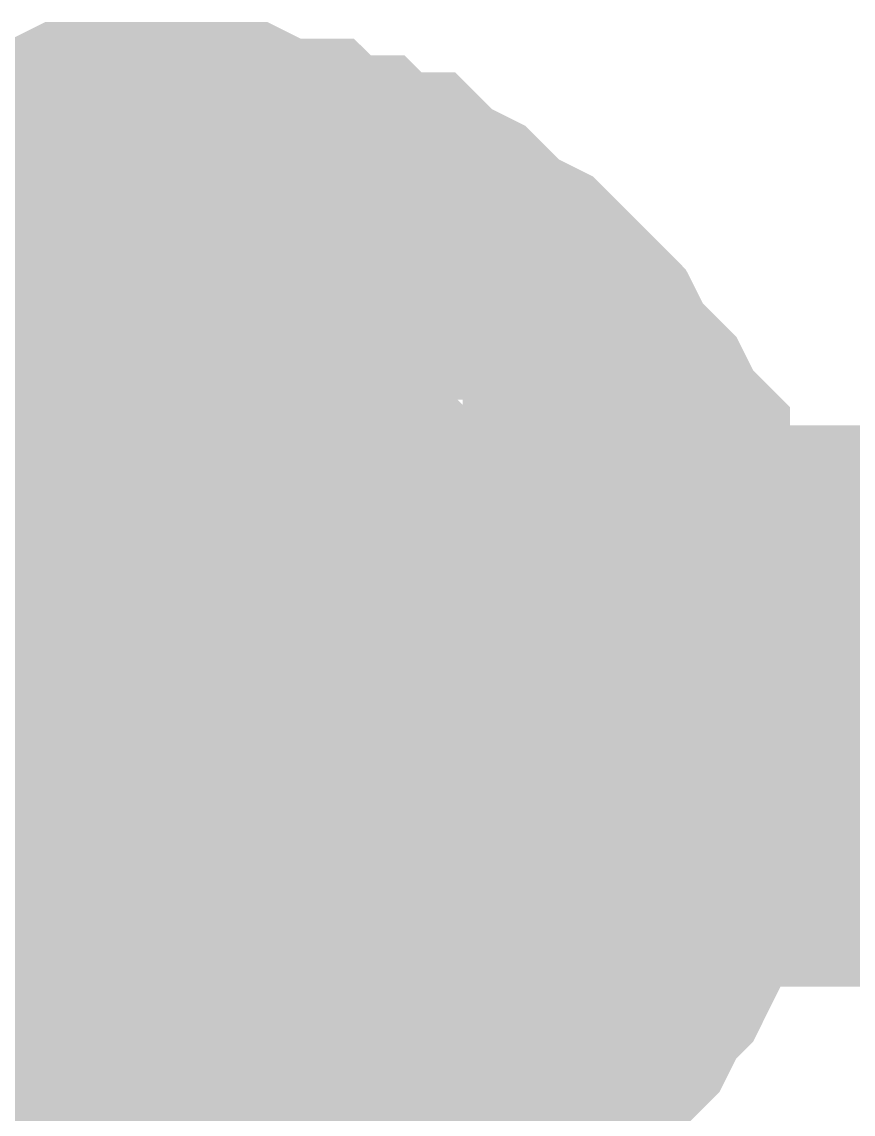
# Model space of a CAD drawing. Header units: inches. Extents: x 0 to 841, y 0 to 594.
# Drawn here: x 274.839 to 275.949, y 61.936 to 63.395 of the extents above; entities that cross this region are included whole.
import ezdxf

# ---------------------------------------------------------------- set-up
doc = ezdxf.new("R2010")
doc.units = ezdxf.units.IN
doc.layers.add('Sheet', color=255, linetype='Continuous')

msp = doc.modelspace()

# ---------------------------------------------------------------- linework, layer by layer
at = {"layer": 'Sheet'}
for points in [[(274.6815, 63.1776, 0.2997, 0.2997, 0), (274.7264, 63.1776, 0.2997, 0.2997, 0), (274.7488, 63.2001, 0.2997, 0.2997, 0), (274.7937, 63.2001, 0.2997, 0.2997, 0), (274.8162, 63.2225, 0.2997, 0.2997, 0), (274.8611, 63.2225, 0.2997, 0.2997, 0), (274.906, 63.245, 0.2997, 0.2997, 0), (274.9285, 63.245, 0.2997, 0.2997, 0), (274.9734, 63.245, 0.2997, 0.2997, 0), (275.0183, 63.245, 0.2997, 0.2997, 0)], [(274.6815, 63.1776, 0.2997, 0.2997, 0), (274.7264, 63.1776, 0.2997, 0.2997, 0), (274.7488, 63.2001, 0.2997, 0.2997, 0), (274.7937, 63.2001, 0.2997, 0.2997, 0), (274.8162, 63.2225, 0.2997, 0.2997, 0), (274.8611, 63.2225, 0.2997, 0.2997, 0), (274.906, 63.245, 0.2997, 0.2997, 0), (274.9285, 63.245, 0.2997, 0.2997, 0), (274.9734, 63.245, 0.2997, 0.2997, 0), (275.0183, 63.245, 0.2997, 0.2997, 0)], [(274.6815, 63.1776, 0.2997, 0.2997, 0), (274.7264, 63.1776, 0.2997, 0.2997, 0), (274.7488, 63.2001, 0.2997, 0.2997, 0), (274.7937, 63.2001, 0.2997, 0.2997, 0), (274.8162, 63.2225, 0.2997, 0.2997, 0), (274.8611, 63.2225, 0.2997, 0.2997, 0), (274.906, 63.245, 0.2997, 0.2997, 0), (274.9285, 63.245, 0.2997, 0.2997, 0), (274.9734, 63.245, 0.2997, 0.2997, 0), (275.0183, 63.245, 0.2997, 0.2997, 0)], [(275.0183, 63.245, 0.2997, 0.2997, 0), (275.0183, 63.245, 0.2997, 0.2997, 0)], [(275.0183, 63.245, 0.2997, 0.2997, 0), (275.0632, 63.245, 0.2997, 0.2997, 0), (275.1081, 63.245, 0.2997, 0.2997, 0), (275.1306, 63.245, 0.2997, 0.2997, 0), (275.1755, 63.2225, 0.2997, 0.2997, 0), (275.2204, 63.2225, 0.2997, 0.2997, 0), (275.2429, 63.2001, 0.2997, 0.2997, 0), (275.2878, 63.2001, 0.2997, 0.2997, 0), (275.3103, 63.1776, 0.2997, 0.2997, 0), (275.3552, 63.1776, 0.2997, 0.2997, 0), (275.3776, 63.1552, 0.2997, 0.2997, 0), (275.4226, 63.1327, 0.2997, 0.2997, 0), (275.445, 63.1103, 0.2997, 0.2997, 0), (275.4675, 63.0878, 0.2997, 0.2997, 0), (275.5124, 63.0653, 0.2997, 0.2997, 0), (275.5348, 63.0429, 0.2997, 0.2997, 0), (275.5573, 63.0204, 0.2997, 0.2997, 0), (275.5798, 62.998, 0.2997, 0.2997, 0), (275.6022, 62.9755, 0.2997, 0.2997, 0), (275.6247, 62.9306, 0.2997, 0.2997, 0), (275.6471, 62.9081, 0.2997, 0.2997, 0), (275.6696, 62.8857, 0.2997, 0.2997, 0), (275.6921, 62.8407, 0.2997, 0.2997, 0), (275.7145, 62.8183, 0.2997, 0.2997, 0), (275.7145, 62.7734, 0.2997, 0.2997, 0), (275.737, 62.7509, 0.2997, 0.2997, 0), (275.737, 62.706, 0.2997, 0.2997, 0), (275.7594, 62.6835, 0.2997, 0.2997, 0), (275.7594, 62.6386, 0.2997, 0.2997, 0), (275.7819, 62.5937, 0.2997, 0.2997, 0), (275.7819, 62.5712, 0.2997, 0.2997, 0), (275.7819, 62.5263, 0.2997, 0.2997, 0), (275.7819, 62.4814, 0.2997, 0.2997, 0)], [(275.0183, 63.245, 0.2997, 0.2997, 0), (275.0183, 63.245, 0.2997, 0.2997, 0)], [(275.0183, 63.245, 0.2997, 0.2997, 0), (275.0632, 63.245, 0.2997, 0.2997, 0), (275.1081, 63.245, 0.2997, 0.2997, 0), (275.1306, 63.245, 0.2997, 0.2997, 0), (275.1755, 63.2225, 0.2997, 0.2997, 0), (275.2204, 63.2225, 0.2997, 0.2997, 0), (275.2429, 63.2001, 0.2997, 0.2997, 0), (275.2878, 63.2001, 0.2997, 0.2997, 0), (275.3103, 63.1776, 0.2997, 0.2997, 0), (275.3552, 63.1776, 0.2997, 0.2997, 0), (275.3776, 63.1552, 0.2997, 0.2997, 0), (275.4226, 63.1327, 0.2997, 0.2997, 0), (275.445, 63.1103, 0.2997, 0.2997, 0), (275.4675, 63.0878, 0.2997, 0.2997, 0), (275.5124, 63.0653, 0.2997, 0.2997, 0), (275.5348, 63.0429, 0.2997, 0.2997, 0), (275.5573, 63.0204, 0.2997, 0.2997, 0), (275.5798, 62.998, 0.2997, 0.2997, 0), (275.6022, 62.9755, 0.2997, 0.2997, 0), (275.6247, 62.9306, 0.2997, 0.2997, 0), (275.6471, 62.9081, 0.2997, 0.2997, 0), (275.6696, 62.8857, 0.2997, 0.2997, 0), (275.6921, 62.8407, 0.2997, 0.2997, 0), (275.7145, 62.8183, 0.2997, 0.2997, 0), (275.7145, 62.7734, 0.2997, 0.2997, 0), (275.737, 62.7509, 0.2997, 0.2997, 0), (275.737, 62.706, 0.2997, 0.2997, 0), (275.7594, 62.6835, 0.2997, 0.2997, 0), (275.7594, 62.6386, 0.2997, 0.2997, 0), (275.7819, 62.5937, 0.2997, 0.2997, 0), (275.7819, 62.5712, 0.2997, 0.2997, 0), (275.7819, 62.5263, 0.2997, 0.2997, 0), (275.7819, 62.4814, 0.2997, 0.2997, 0)], [(275.0183, 63.245, 0.2997, 0.2997, 0), (275.0183, 63.245, 0.2997, 0.2997, 0)], [(275.0183, 63.245, 0.2997, 0.2997, 0), (275.0632, 63.245, 0.2997, 0.2997, 0), (275.1081, 63.245, 0.2997, 0.2997, 0), (275.1306, 63.245, 0.2997, 0.2997, 0), (275.1755, 63.2225, 0.2997, 0.2997, 0), (275.2204, 63.2225, 0.2997, 0.2997, 0), (275.2429, 63.2001, 0.2997, 0.2997, 0), (275.2878, 63.2001, 0.2997, 0.2997, 0), (275.3103, 63.1776, 0.2997, 0.2997, 0), (275.3552, 63.1776, 0.2997, 0.2997, 0), (275.3776, 63.1552, 0.2997, 0.2997, 0), (275.4226, 63.1327, 0.2997, 0.2997, 0), (275.445, 63.1103, 0.2997, 0.2997, 0), (275.4675, 63.0878, 0.2997, 0.2997, 0), (275.5124, 63.0653, 0.2997, 0.2997, 0), (275.5348, 63.0429, 0.2997, 0.2997, 0), (275.5573, 63.0204, 0.2997, 0.2997, 0), (275.5798, 62.998, 0.2997, 0.2997, 0), (275.6022, 62.9755, 0.2997, 0.2997, 0), (275.6247, 62.9306, 0.2997, 0.2997, 0), (275.6471, 62.9081, 0.2997, 0.2997, 0), (275.6696, 62.8857, 0.2997, 0.2997, 0), (275.6921, 62.8407, 0.2997, 0.2997, 0), (275.7145, 62.8183, 0.2997, 0.2997, 0), (275.7145, 62.7734, 0.2997, 0.2997, 0), (275.737, 62.7509, 0.2997, 0.2997, 0), (275.737, 62.706, 0.2997, 0.2997, 0), (275.7594, 62.6835, 0.2997, 0.2997, 0), (275.7594, 62.6386, 0.2997, 0.2997, 0), (275.7819, 62.5937, 0.2997, 0.2997, 0), (275.7819, 62.5712, 0.2997, 0.2997, 0), (275.7819, 62.5263, 0.2997, 0.2997, 0), (275.7819, 62.4814, 0.2997, 0.2997, 0)], [(274.7488, 63.2001, 0.0991, 0.0991, 0), (274.7937, 63.2001, 0.0991, 0.0991, 0), (274.8162, 63.2225, 0.0991, 0.0991, 0), (274.8611, 63.2225, 0.0991, 0.0991, 0), (274.906, 63.245, 0.0991, 0.0991, 0), (274.9285, 63.245, 0.0991, 0.0991, 0), (274.9734, 63.245, 0.0991, 0.0991, 0), (275.0183, 63.245, 0.0991, 0.0991, 0)], [(274.7488, 63.2001, 0.0991, 0.0991, 0), (274.7937, 63.2001, 0.0991, 0.0991, 0), (274.8162, 63.2225, 0.0991, 0.0991, 0), (274.8611, 63.2225, 0.0991, 0.0991, 0), (274.906, 63.245, 0.0991, 0.0991, 0), (274.9285, 63.245, 0.0991, 0.0991, 0), (274.9734, 63.245, 0.0991, 0.0991, 0), (275.0183, 63.245, 0.0991, 0.0991, 0)], [(274.7488, 63.2001, 0.0991, 0.0991, 0), (274.7937, 63.2001, 0.0991, 0.0991, 0), (274.8162, 63.2225, 0.0991, 0.0991, 0), (274.8611, 63.2225, 0.0991, 0.0991, 0), (274.906, 63.245, 0.0991, 0.0991, 0), (274.9285, 63.245, 0.0991, 0.0991, 0), (274.9734, 63.245, 0.0991, 0.0991, 0), (275.0183, 63.245, 0.0991, 0.0991, 0)], [(275.0183, 63.245, 0.0991, 0.0991, 0), (275.0183, 63.245, 0.0991, 0.0991, 0)], [(275.0183, 63.245, 0.0991, 0.0991, 0), (275.0632, 63.245, 0.0991, 0.0991, 0), (275.1081, 63.245, 0.0991, 0.0991, 0), (275.1306, 63.245, 0.0991, 0.0991, 0), (275.1755, 63.2225, 0.0991, 0.0991, 0), (275.2204, 63.2225, 0.0991, 0.0991, 0), (275.2429, 63.2001, 0.0991, 0.0991, 0), (275.2878, 63.2001, 0.0991, 0.0991, 0), (275.3103, 63.1776, 0.0991, 0.0991, 0), (275.3552, 63.1776, 0.0991, 0.0991, 0), (275.3776, 63.1552, 0.0991, 0.0991, 0), (275.4226, 63.1327, 0.0991, 0.0991, 0), (275.445, 63.1103, 0.0991, 0.0991, 0), (275.4675, 63.0878, 0.0991, 0.0991, 0), (275.5124, 63.0653, 0.0991, 0.0991, 0), (275.5348, 63.0429, 0.0991, 0.0991, 0), (275.5573, 63.0204, 0.0991, 0.0991, 0), (275.5798, 62.998, 0.0991, 0.0991, 0), (275.6022, 62.9755, 0.0991, 0.0991, 0), (275.6247, 62.9306, 0.0991, 0.0991, 0), (275.6471, 62.9081, 0.0991, 0.0991, 0), (275.6696, 62.8857, 0.0991, 0.0991, 0), (275.6921, 62.8407, 0.0991, 0.0991, 0), (275.7145, 62.8183, 0.0991, 0.0991, 0), (275.7145, 62.7734, 0.0991, 0.0991, 0), (275.737, 62.7509, 0.0991, 0.0991, 0), (275.737, 62.706, 0.0991, 0.0991, 0), (275.7594, 62.6835, 0.0991, 0.0991, 0), (275.7594, 62.6386, 0.0991, 0.0991, 0), (275.7819, 62.5937, 0.0991, 0.0991, 0), (275.7819, 62.5712, 0.0991, 0.0991, 0), (275.7819, 62.5263, 0.0991, 0.0991, 0), (275.7819, 62.4814, 0.0991, 0.0991, 0)], [(275.0183, 63.245, 0.0991, 0.0991, 0), (275.0183, 63.245, 0.0991, 0.0991, 0)], [(275.0183, 63.245, 0.0991, 0.0991, 0), (275.0632, 63.245, 0.0991, 0.0991, 0), (275.1081, 63.245, 0.0991, 0.0991, 0), (275.1306, 63.245, 0.0991, 0.0991, 0), (275.1755, 63.2225, 0.0991, 0.0991, 0), (275.2204, 63.2225, 0.0991, 0.0991, 0), (275.2429, 63.2001, 0.0991, 0.0991, 0), (275.2878, 63.2001, 0.0991, 0.0991, 0), (275.3103, 63.1776, 0.0991, 0.0991, 0), (275.3552, 63.1776, 0.0991, 0.0991, 0), (275.3776, 63.1552, 0.0991, 0.0991, 0), (275.4226, 63.1327, 0.0991, 0.0991, 0), (275.445, 63.1103, 0.0991, 0.0991, 0), (275.4675, 63.0878, 0.0991, 0.0991, 0), (275.5124, 63.0653, 0.0991, 0.0991, 0), (275.5348, 63.0429, 0.0991, 0.0991, 0), (275.5573, 63.0204, 0.0991, 0.0991, 0), (275.5798, 62.998, 0.0991, 0.0991, 0), (275.6022, 62.9755, 0.0991, 0.0991, 0), (275.6247, 62.9306, 0.0991, 0.0991, 0), (275.6471, 62.9081, 0.0991, 0.0991, 0), (275.6696, 62.8857, 0.0991, 0.0991, 0), (275.6921, 62.8407, 0.0991, 0.0991, 0), (275.7145, 62.8183, 0.0991, 0.0991, 0), (275.7145, 62.7734, 0.0991, 0.0991, 0), (275.737, 62.7509, 0.0991, 0.0991, 0), (275.737, 62.706, 0.0991, 0.0991, 0), (275.7594, 62.6835, 0.0991, 0.0991, 0), (275.7594, 62.6386, 0.0991, 0.0991, 0), (275.7819, 62.5937, 0.0991, 0.0991, 0), (275.7819, 62.5712, 0.0991, 0.0991, 0), (275.7819, 62.5263, 0.0991, 0.0991, 0), (275.7819, 62.4814, 0.0991, 0.0991, 0)], [(275.0183, 63.245, 0.0991, 0.0991, 0), (275.0183, 63.245, 0.0991, 0.0991, 0)], [(275.0183, 63.245, 0.0991, 0.0991, 0), (275.0632, 63.245, 0.0991, 0.0991, 0), (275.1081, 63.245, 0.0991, 0.0991, 0), (275.1306, 63.245, 0.0991, 0.0991, 0), (275.1755, 63.2225, 0.0991, 0.0991, 0), (275.2204, 63.2225, 0.0991, 0.0991, 0), (275.2429, 63.2001, 0.0991, 0.0991, 0), (275.2878, 63.2001, 0.0991, 0.0991, 0), (275.3103, 63.1776, 0.0991, 0.0991, 0), (275.3552, 63.1776, 0.0991, 0.0991, 0), (275.3776, 63.1552, 0.0991, 0.0991, 0), (275.4226, 63.1327, 0.0991, 0.0991, 0), (275.445, 63.1103, 0.0991, 0.0991, 0), (275.4675, 63.0878, 0.0991, 0.0991, 0), (275.5124, 63.0653, 0.0991, 0.0991, 0), (275.5348, 63.0429, 0.0991, 0.0991, 0), (275.5573, 63.0204, 0.0991, 0.0991, 0), (275.5798, 62.998, 0.0991, 0.0991, 0), (275.6022, 62.9755, 0.0991, 0.0991, 0), (275.6247, 62.9306, 0.0991, 0.0991, 0), (275.6471, 62.9081, 0.0991, 0.0991, 0), (275.6696, 62.8857, 0.0991, 0.0991, 0), (275.6921, 62.8407, 0.0991, 0.0991, 0), (275.7145, 62.8183, 0.0991, 0.0991, 0), (275.7145, 62.7734, 0.0991, 0.0991, 0), (275.737, 62.7509, 0.0991, 0.0991, 0), (275.737, 62.706, 0.0991, 0.0991, 0), (275.7594, 62.6835, 0.0991, 0.0991, 0), (275.7594, 62.6386, 0.0991, 0.0991, 0), (275.7819, 62.5937, 0.0991, 0.0991, 0), (275.7819, 62.5712, 0.0991, 0.0991, 0), (275.7819, 62.5263, 0.0991, 0.0991, 0), (275.7819, 62.4814, 0.0991, 0.0991, 0)], [(274.6815, 62.8632, 0.2997, 0.2997, 0), (274.7039, 62.8857, 0.2997, 0.2997, 0), (274.7264, 62.9081, 0.2997, 0.2997, 0), (274.7264, 62.9081, 0.2997, 0.2997, 0), (274.7488, 62.9306, 0.2997, 0.2997, 0), (274.7713, 62.9306, 0.2997, 0.2997, 0), (274.7937, 62.953, 0.2997, 0.2997, 0), (274.8162, 62.953, 0.2997, 0.2997, 0), (274.8387, 62.9755, 0.2997, 0.2997, 0), (274.8611, 62.9755, 0.2997, 0.2997, 0), (274.8836, 62.9755, 0.2997, 0.2997, 0), (274.9285, 62.998, 0.2997, 0.2997, 0), (274.9509, 62.998, 0.2997, 0.2997, 0), (274.9734, 62.998, 0.2997, 0.2997, 0), (274.9959, 62.998, 0.2997, 0.2997, 0), (275.0183, 62.998, 0.2997, 0.2997, 0)], [(274.6815, 62.8632, 0.2997, 0.2997, 0), (274.7039, 62.8857, 0.2997, 0.2997, 0), (274.7264, 62.9081, 0.2997, 0.2997, 0), (274.7264, 62.9081, 0.2997, 0.2997, 0), (274.7488, 62.9306, 0.2997, 0.2997, 0), (274.7713, 62.9306, 0.2997, 0.2997, 0), (274.7937, 62.953, 0.2997, 0.2997, 0), (274.8162, 62.953, 0.2997, 0.2997, 0), (274.8387, 62.9755, 0.2997, 0.2997, 0), (274.8611, 62.9755, 0.2997, 0.2997, 0), (274.8836, 62.9755, 0.2997, 0.2997, 0), (274.9285, 62.998, 0.2997, 0.2997, 0), (274.9509, 62.998, 0.2997, 0.2997, 0), (274.9734, 62.998, 0.2997, 0.2997, 0), (274.9959, 62.998, 0.2997, 0.2997, 0), (275.0183, 62.998, 0.2997, 0.2997, 0)], [(275.0183, 62.998, 0.2997, 0.2997, 0), (275.0183, 62.998, 0.2997, 0.2997, 0)], [(275.0183, 62.998, 0.2997, 0.2997, 0), (275.0408, 62.998, 0.2997, 0.2997, 0), (275.0632, 62.998, 0.2997, 0.2997, 0), (275.1081, 62.998, 0.2997, 0.2997, 0), (275.1306, 62.998, 0.2997, 0.2997, 0), (275.1531, 62.9755, 0.2997, 0.2997, 0), (275.1755, 62.9755, 0.2997, 0.2997, 0), (275.198, 62.9755, 0.2997, 0.2997, 0), (275.2204, 62.953, 0.2997, 0.2997, 0), (275.2429, 62.953, 0.2997, 0.2997, 0), (275.2654, 62.9306, 0.2997, 0.2997, 0), (275.2878, 62.9306, 0.2997, 0.2997, 0), (275.3103, 62.9081, 0.2997, 0.2997, 0), (275.3327, 62.9081, 0.2997, 0.2997, 0), (275.3552, 62.8857, 0.2997, 0.2997, 0), (275.3776, 62.8632, 0.2997, 0.2997, 0), (275.3776, 62.8407, 0.2997, 0.2997, 0), (275.4001, 62.8407, 0.2997, 0.2997, 0), (275.4226, 62.8183, 0.2997, 0.2997, 0), (275.445, 62.7958, 0.2997, 0.2997, 0), (275.445, 62.7734, 0.2997, 0.2997, 0), (275.4675, 62.7509, 0.2997, 0.2997, 0), (275.4675, 62.7284, 0.2997, 0.2997, 0), (275.4899, 62.706, 0.2997, 0.2997, 0), (275.4899, 62.6835, 0.2997, 0.2997, 0), (275.5124, 62.6611, 0.2997, 0.2997, 0), (275.5124, 62.6386, 0.2997, 0.2997, 0), (275.5124, 62.6162, 0.2997, 0.2997, 0), (275.5348, 62.5937, 0.2997, 0.2997, 0), (275.5348, 62.5712, 0.2997, 0.2997, 0), (275.5348, 62.5263, 0.2997, 0.2997, 0), (275.5348, 62.5039, 0.2997, 0.2997, 0), (275.5348, 62.4814, 0.2997, 0.2997, 0)], [(275.0183, 62.998, 0.2997, 0.2997, 0), (275.0183, 62.998, 0.2997, 0.2997, 0)], [(275.0183, 62.998, 0.2997, 0.2997, 0), (275.0408, 62.998, 0.2997, 0.2997, 0), (275.0632, 62.998, 0.2997, 0.2997, 0), (275.1081, 62.998, 0.2997, 0.2997, 0), (275.1306, 62.998, 0.2997, 0.2997, 0), (275.1531, 62.9755, 0.2997, 0.2997, 0), (275.1755, 62.9755, 0.2997, 0.2997, 0), (275.198, 62.9755, 0.2997, 0.2997, 0), (275.2204, 62.953, 0.2997, 0.2997, 0), (275.2429, 62.953, 0.2997, 0.2997, 0), (275.2654, 62.9306, 0.2997, 0.2997, 0), (275.2878, 62.9306, 0.2997, 0.2997, 0), (275.3103, 62.9081, 0.2997, 0.2997, 0), (275.3327, 62.9081, 0.2997, 0.2997, 0), (275.3552, 62.8857, 0.2997, 0.2997, 0), (275.3776, 62.8632, 0.2997, 0.2997, 0), (275.3776, 62.8407, 0.2997, 0.2997, 0), (275.4001, 62.8407, 0.2997, 0.2997, 0), (275.4226, 62.8183, 0.2997, 0.2997, 0), (275.445, 62.7958, 0.2997, 0.2997, 0), (275.445, 62.7734, 0.2997, 0.2997, 0), (275.4675, 62.7509, 0.2997, 0.2997, 0), (275.4675, 62.7284, 0.2997, 0.2997, 0), (275.4899, 62.706, 0.2997, 0.2997, 0), (275.4899, 62.6835, 0.2997, 0.2997, 0), (275.5124, 62.6611, 0.2997, 0.2997, 0), (275.5124, 62.6386, 0.2997, 0.2997, 0), (275.5124, 62.6162, 0.2997, 0.2997, 0), (275.5348, 62.5937, 0.2997, 0.2997, 0), (275.5348, 62.5712, 0.2997, 0.2997, 0), (275.5348, 62.5263, 0.2997, 0.2997, 0), (275.5348, 62.5039, 0.2997, 0.2997, 0), (275.5348, 62.4814, 0.2997, 0.2997, 0)], [(274.7713, 62.9306, 0.0991, 0.0991, 0), (274.7937, 62.953, 0.0991, 0.0991, 0), (274.8162, 62.953, 0.0991, 0.0991, 0), (274.8387, 62.9755, 0.0991, 0.0991, 0), (274.8611, 62.9755, 0.0991, 0.0991, 0), (274.8836, 62.9755, 0.0991, 0.0991, 0), (274.9285, 62.998, 0.0991, 0.0991, 0), (274.9509, 62.998, 0.0991, 0.0991, 0), (274.9734, 62.998, 0.0991, 0.0991, 0), (274.9959, 62.998, 0.0991, 0.0991, 0), (275.0183, 62.998, 0.0991, 0.0991, 0)], [(274.7713, 62.9306, 0.0991, 0.0991, 0), (274.7937, 62.953, 0.0991, 0.0991, 0), (274.8162, 62.953, 0.0991, 0.0991, 0), (274.8387, 62.9755, 0.0991, 0.0991, 0), (274.8611, 62.9755, 0.0991, 0.0991, 0), (274.8836, 62.9755, 0.0991, 0.0991, 0), (274.9285, 62.998, 0.0991, 0.0991, 0), (274.9509, 62.998, 0.0991, 0.0991, 0), (274.9734, 62.998, 0.0991, 0.0991, 0), (274.9959, 62.998, 0.0991, 0.0991, 0), (275.0183, 62.998, 0.0991, 0.0991, 0)], [(275.0183, 62.998, 0.0991, 0.0991, 0), (275.0183, 62.998, 0.0991, 0.0991, 0)], [(275.0183, 62.998, 0.0991, 0.0991, 0), (275.0408, 62.998, 0.0991, 0.0991, 0), (275.0632, 62.998, 0.0991, 0.0991, 0), (275.1081, 62.998, 0.0991, 0.0991, 0), (275.1306, 62.998, 0.0991, 0.0991, 0), (275.1531, 62.9755, 0.0991, 0.0991, 0), (275.1755, 62.9755, 0.0991, 0.0991, 0), (275.198, 62.9755, 0.0991, 0.0991, 0), (275.2204, 62.953, 0.0991, 0.0991, 0), (275.2429, 62.953, 0.0991, 0.0991, 0), (275.2654, 62.9306, 0.0991, 0.0991, 0), (275.2878, 62.9306, 0.0991, 0.0991, 0), (275.3103, 62.9081, 0.0991, 0.0991, 0), (275.3327, 62.9081, 0.0991, 0.0991, 0), (275.3552, 62.8857, 0.0991, 0.0991, 0), (275.3776, 62.8632, 0.0991, 0.0991, 0), (275.3776, 62.8407, 0.0991, 0.0991, 0), (275.4001, 62.8407, 0.0991, 0.0991, 0), (275.4226, 62.8183, 0.0991, 0.0991, 0), (275.445, 62.7958, 0.0991, 0.0991, 0), (275.445, 62.7734, 0.0991, 0.0991, 0), (275.4675, 62.7509, 0.0991, 0.0991, 0), (275.4675, 62.7284, 0.0991, 0.0991, 0), (275.4899, 62.706, 0.0991, 0.0991, 0), (275.4899, 62.6835, 0.0991, 0.0991, 0), (275.5124, 62.6611, 0.0991, 0.0991, 0), (275.5124, 62.6386, 0.0991, 0.0991, 0), (275.5124, 62.6162, 0.0991, 0.0991, 0), (275.5348, 62.5937, 0.0991, 0.0991, 0), (275.5348, 62.5712, 0.0991, 0.0991, 0), (275.5348, 62.5263, 0.0991, 0.0991, 0), (275.5348, 62.5039, 0.0991, 0.0991, 0), (275.5348, 62.4814, 0.0991, 0.0991, 0)], [(275.0183, 62.998, 0.0991, 0.0991, 0), (275.0183, 62.998, 0.0991, 0.0991, 0)], [(275.0183, 62.998, 0.0991, 0.0991, 0), (275.0408, 62.998, 0.0991, 0.0991, 0), (275.0632, 62.998, 0.0991, 0.0991, 0), (275.1081, 62.998, 0.0991, 0.0991, 0), (275.1306, 62.998, 0.0991, 0.0991, 0), (275.1531, 62.9755, 0.0991, 0.0991, 0), (275.1755, 62.9755, 0.0991, 0.0991, 0), (275.198, 62.9755, 0.0991, 0.0991, 0), (275.2204, 62.953, 0.0991, 0.0991, 0), (275.2429, 62.953, 0.0991, 0.0991, 0), (275.2654, 62.9306, 0.0991, 0.0991, 0), (275.2878, 62.9306, 0.0991, 0.0991, 0), (275.3103, 62.9081, 0.0991, 0.0991, 0), (275.3327, 62.9081, 0.0991, 0.0991, 0), (275.3552, 62.8857, 0.0991, 0.0991, 0), (275.3776, 62.8632, 0.0991, 0.0991, 0), (275.3776, 62.8407, 0.0991, 0.0991, 0), (275.4001, 62.8407, 0.0991, 0.0991, 0), (275.4226, 62.8183, 0.0991, 0.0991, 0), (275.445, 62.7958, 0.0991, 0.0991, 0), (275.445, 62.7734, 0.0991, 0.0991, 0), (275.4675, 62.7509, 0.0991, 0.0991, 0), (275.4675, 62.7284, 0.0991, 0.0991, 0), (275.4899, 62.706, 0.0991, 0.0991, 0), (275.4899, 62.6835, 0.0991, 0.0991, 0), (275.5124, 62.6611, 0.0991, 0.0991, 0), (275.5124, 62.6386, 0.0991, 0.0991, 0), (275.5124, 62.6162, 0.0991, 0.0991, 0), (275.5348, 62.5937, 0.0991, 0.0991, 0), (275.5348, 62.5712, 0.0991, 0.0991, 0), (275.5348, 62.5263, 0.0991, 0.0991, 0), (275.5348, 62.5039, 0.0991, 0.0991, 0), (275.5348, 62.4814, 0.0991, 0.0991, 0)], [(260.0165, 62.4814, 0.7493, 0.7493, 0), (275.0183, 62.4814, 0.7493, 0.7493, 0), (275.0183, 59.9884, 0.7493, 0.7493, 0)], [(280.0264, 62.4814, 0.7493, 0.7493, 0), (275.0183, 62.4814, 0.7493, 0.7493, 0)], [(280.0264, 62.4814, 0.2997, 0.2997, 0), (275.0183, 62.4814, 0.2997, 0.2997, 0)], [(275.5348, 62.4814, 0.2997, 0.2997, 0), (275.5348, 62.4589, 0.2997, 0.2997, 0), (275.5348, 62.4365, 0.2997, 0.2997, 0), (275.5348, 62.414, 0.2997, 0.2997, 0), (275.5348, 62.3916, 0.2997, 0.2997, 0), (275.5124, 62.3691, 0.2997, 0.2997, 0), (275.5124, 62.3466, 0.2997, 0.2997, 0), (275.5124, 62.3017, 0.2997, 0.2997, 0), (275.4899, 62.3017, 0.2997, 0.2997, 0), (275.4899, 62.2793, 0.2997, 0.2997, 0), (275.4675, 62.2568, 0.2997, 0.2997, 0), (275.4675, 62.2343, 0.2997, 0.2997, 0), (275.445, 62.2119, 0.2997, 0.2997, 0), (275.445, 62.1894, 0.2997, 0.2997, 0), (275.4226, 62.167, 0.2997, 0.2997, 0), (275.4001, 62.1445, 0.2997, 0.2997, 0), (275.3776, 62.1221, 0.2997, 0.2997, 0), (275.3776, 62.1221, 0.2997, 0.2997, 0), (275.3552, 62.0996, 0.2997, 0.2997, 0), (275.3327, 62.0771, 0.2997, 0.2997, 0), (275.3103, 62.0771, 0.2997, 0.2997, 0), (275.2878, 62.0547, 0.2997, 0.2997, 0), (275.2654, 62.0547, 0.2997, 0.2997, 0), (275.2429, 62.0322, 0.2997, 0.2997, 0), (275.2204, 62.0322, 0.2997, 0.2997, 0), (275.198, 62.0098, 0.2997, 0.2997, 0), (275.1755, 62.0098, 0.2997, 0.2997, 0), (275.1531, 62.0098, 0.2997, 0.2997, 0), (275.1306, 61.9873, 0.2997, 0.2997, 0), (275.1081, 61.9873, 0.2997, 0.2997, 0), (275.0632, 61.9873, 0.2997, 0.2997, 0), (275.0408, 61.9873, 0.2997, 0.2997, 0), (275.0183, 61.9873, 0.2997, 0.2997, 0)], [(275.5348, 62.4814, 0.2997, 0.2997, 0), (275.5348, 62.4589, 0.2997, 0.2997, 0), (275.5348, 62.4365, 0.2997, 0.2997, 0), (275.5348, 62.414, 0.2997, 0.2997, 0), (275.5348, 62.3916, 0.2997, 0.2997, 0), (275.5124, 62.3691, 0.2997, 0.2997, 0), (275.5124, 62.3466, 0.2997, 0.2997, 0), (275.5124, 62.3017, 0.2997, 0.2997, 0), (275.4899, 62.3017, 0.2997, 0.2997, 0), (275.4899, 62.2793, 0.2997, 0.2997, 0), (275.4675, 62.2568, 0.2997, 0.2997, 0), (275.4675, 62.2343, 0.2997, 0.2997, 0), (275.445, 62.2119, 0.2997, 0.2997, 0), (275.445, 62.1894, 0.2997, 0.2997, 0), (275.4226, 62.167, 0.2997, 0.2997, 0), (275.4001, 62.1445, 0.2997, 0.2997, 0), (275.3776, 62.1221, 0.2997, 0.2997, 0), (275.3776, 62.1221, 0.2997, 0.2997, 0), (275.3552, 62.0996, 0.2997, 0.2997, 0), (275.3327, 62.0771, 0.2997, 0.2997, 0), (275.3103, 62.0771, 0.2997, 0.2997, 0), (275.2878, 62.0547, 0.2997, 0.2997, 0), (275.2654, 62.0547, 0.2997, 0.2997, 0), (275.2429, 62.0322, 0.2997, 0.2997, 0), (275.2204, 62.0322, 0.2997, 0.2997, 0), (275.198, 62.0098, 0.2997, 0.2997, 0), (275.1755, 62.0098, 0.2997, 0.2997, 0), (275.1531, 62.0098, 0.2997, 0.2997, 0), (275.1306, 61.9873, 0.2997, 0.2997, 0), (275.1081, 61.9873, 0.2997, 0.2997, 0), (275.0632, 61.9873, 0.2997, 0.2997, 0), (275.0408, 61.9873, 0.2997, 0.2997, 0), (275.0183, 61.9873, 0.2997, 0.2997, 0)], [(275.7819, 62.4814, 0.2997, 0.2997, 0), (275.7819, 62.4365, 0.2997, 0.2997, 0), (275.7819, 62.414, 0.2997, 0.2997, 0), (275.7819, 62.3691, 0.2997, 0.2997, 0), (275.7594, 62.3242, 0.2997, 0.2997, 0), (275.7594, 62.3017, 0.2997, 0.2997, 0), (275.737, 62.2568, 0.2997, 0.2997, 0), (275.737, 62.2343, 0.2997, 0.2997, 0), (275.7145, 62.1894, 0.2997, 0.2997, 0), (275.7145, 62.167, 0.2997, 0.2997, 0), (275.6921, 62.1221, 0.2997, 0.2997, 0), (275.6696, 62.0996, 0.2997, 0.2997, 0), (275.6471, 62.0547, 0.2997, 0.2997, 0), (275.6247, 62.0322, 0.2997, 0.2997, 0), (275.6022, 62.0098, 0.2997, 0.2997, 0), (275.5798, 61.9648, 0.2997, 0.2997, 0), (275.5573, 61.9424, 0.2997, 0.2997, 0), (275.5348, 61.9199, 0.2997, 0.2997, 0), (275.5124, 61.8975, 0.2997, 0.2997, 0), (275.4675, 61.875, 0.2997, 0.2997, 0), (275.445, 61.8525, 0.2997, 0.2997, 0), (275.4226, 61.8301, 0.2997, 0.2997, 0), (275.3776, 61.8076, 0.2997, 0.2997, 0), (275.3552, 61.7852, 0.2997, 0.2997, 0)], [(275.7819, 62.4814, 0.2997, 0.2997, 0), (275.7819, 62.4365, 0.2997, 0.2997, 0), (275.7819, 62.414, 0.2997, 0.2997, 0), (275.7819, 62.3691, 0.2997, 0.2997, 0), (275.7594, 62.3242, 0.2997, 0.2997, 0), (275.7594, 62.3017, 0.2997, 0.2997, 0), (275.737, 62.2568, 0.2997, 0.2997, 0), (275.737, 62.2343, 0.2997, 0.2997, 0), (275.7145, 62.1894, 0.2997, 0.2997, 0), (275.7145, 62.167, 0.2997, 0.2997, 0), (275.6921, 62.1221, 0.2997, 0.2997, 0), (275.6696, 62.0996, 0.2997, 0.2997, 0), (275.6471, 62.0547, 0.2997, 0.2997, 0), (275.6247, 62.0322, 0.2997, 0.2997, 0), (275.6022, 62.0098, 0.2997, 0.2997, 0), (275.5798, 61.9648, 0.2997, 0.2997, 0), (275.5573, 61.9424, 0.2997, 0.2997, 0), (275.5348, 61.9199, 0.2997, 0.2997, 0), (275.5124, 61.8975, 0.2997, 0.2997, 0), (275.4675, 61.875, 0.2997, 0.2997, 0), (275.445, 61.8525, 0.2997, 0.2997, 0), (275.4226, 61.8301, 0.2997, 0.2997, 0), (275.3776, 61.8076, 0.2997, 0.2997, 0), (275.3552, 61.7852, 0.2997, 0.2997, 0)], [(275.7819, 62.4814, 0.2997, 0.2997, 0), (275.7819, 62.4365, 0.2997, 0.2997, 0), (275.7819, 62.414, 0.2997, 0.2997, 0), (275.7819, 62.3691, 0.2997, 0.2997, 0), (275.7594, 62.3242, 0.2997, 0.2997, 0), (275.7594, 62.3017, 0.2997, 0.2997, 0), (275.737, 62.2568, 0.2997, 0.2997, 0), (275.737, 62.2343, 0.2997, 0.2997, 0), (275.7145, 62.1894, 0.2997, 0.2997, 0), (275.7145, 62.167, 0.2997, 0.2997, 0), (275.6921, 62.1221, 0.2997, 0.2997, 0), (275.6696, 62.0996, 0.2997, 0.2997, 0), (275.6471, 62.0547, 0.2997, 0.2997, 0), (275.6247, 62.0322, 0.2997, 0.2997, 0), (275.6022, 62.0098, 0.2997, 0.2997, 0), (275.5798, 61.9648, 0.2997, 0.2997, 0), (275.5573, 61.9424, 0.2997, 0.2997, 0), (275.5348, 61.9199, 0.2997, 0.2997, 0), (275.5124, 61.8975, 0.2997, 0.2997, 0), (275.4675, 61.875, 0.2997, 0.2997, 0), (275.445, 61.8525, 0.2997, 0.2997, 0), (275.4226, 61.8301, 0.2997, 0.2997, 0), (275.3776, 61.8076, 0.2997, 0.2997, 0), (275.3552, 61.7852, 0.2997, 0.2997, 0)], [(275.5348, 62.4814, 0.2997, 0.2997, 0), (275.5348, 62.4814, 0.2997, 0.2997, 0), (275.5348, 62.4814, 0.2997, 0.2997, 0), (275.5348, 62.4814, 0.2997, 0.2997, 0), (275.5348, 62.4814, 0.2997, 0.2997, 0), (275.5348, 62.4814, 0.2997, 0.2997, 0), (275.5348, 62.4814, 0.2997, 0.2997, 0), (275.5348, 62.4814, 0.2997, 0.2997, 0), (275.5348, 62.4814, 0.2997, 0.2997, 0), (275.5348, 62.4814, 0.2997, 0.2997, 0), (275.5348, 62.4814, 0.2997, 0.2997, 0), (275.5348, 62.4814, 0.2997, 0.2997, 0), (275.5348, 62.4814, 0.2997, 0.2997, 0), (275.5348, 62.4814, 0.2997, 0.2997, 0), (275.5348, 62.4814, 0.2997, 0.2997, 0), (275.5348, 62.4814, 0.2997, 0.2997, 0), (275.5348, 62.4814, 0.2997, 0.2997, 0), (275.5348, 62.4814, 0.2997, 0.2997, 0), (275.5348, 62.4814, 0.2997, 0.2997, 0), (275.5348, 62.4814, 0.2997, 0.2997, 0), (275.5348, 62.4814, 0.2997, 0.2997, 0), (275.5348, 62.4814, 0.2997, 0.2997, 0), (275.5348, 62.4814, 0.2997, 0.2997, 0), (275.5348, 62.4814, 0.2997, 0.2997, 0), (275.5348, 62.4814, 0.2997, 0.2997, 0), (275.5348, 62.4814, 0.2997, 0.2997, 0), (275.5348, 62.4814, 0.2997, 0.2997, 0), (275.5348, 62.4814, 0.2997, 0.2997, 0), (275.5348, 62.4814, 0.2997, 0.2997, 0), (275.5348, 62.4814, 0.2997, 0.2997, 0), (275.5348, 62.4814, 0.2997, 0.2997, 0), (275.5348, 62.4814, 0.2997, 0.2997, 0), (275.5348, 62.4814, 0.2997, 0.2997, 0)], [(275.5348, 62.4814, 0.2997, 0.2997, 0), (275.5348, 62.4814, 0.2997, 0.2997, 0)], [(275.5348, 62.4814, 0.2997, 0.2997, 0), (275.5348, 62.4814, 0.2997, 0.2997, 0), (275.5348, 62.4814, 0.2997, 0.2997, 0), (275.5348, 62.4814, 0.2997, 0.2997, 0), (275.5348, 62.4814, 0.2997, 0.2997, 0), (275.5348, 62.4814, 0.2997, 0.2997, 0), (275.5348, 62.4814, 0.2997, 0.2997, 0), (275.5348, 62.4814, 0.2997, 0.2997, 0), (275.5348, 62.4814, 0.2997, 0.2997, 0), (275.5348, 62.4814, 0.2997, 0.2997, 0), (275.5348, 62.4814, 0.2997, 0.2997, 0), (275.5348, 62.4814, 0.2997, 0.2997, 0), (275.5348, 62.4814, 0.2997, 0.2997, 0), (275.5348, 62.4814, 0.2997, 0.2997, 0), (275.5348, 62.4814, 0.2997, 0.2997, 0), (275.5348, 62.4814, 0.2997, 0.2997, 0), (275.5348, 62.4814, 0.2997, 0.2997, 0), (275.5348, 62.4814, 0.2997, 0.2997, 0), (275.5348, 62.4814, 0.2997, 0.2997, 0), (275.5348, 62.4814, 0.2997, 0.2997, 0), (275.5348, 62.4814, 0.2997, 0.2997, 0), (275.5348, 62.4814, 0.2997, 0.2997, 0), (275.5348, 62.4814, 0.2997, 0.2997, 0), (275.5348, 62.4814, 0.2997, 0.2997, 0), (275.5348, 62.4814, 0.2997, 0.2997, 0), (275.5348, 62.4814, 0.2997, 0.2997, 0), (275.5348, 62.4814, 0.2997, 0.2997, 0), (275.5348, 62.4814, 0.2997, 0.2997, 0), (275.5348, 62.4814, 0.2997, 0.2997, 0), (275.5348, 62.4814, 0.2997, 0.2997, 0), (275.5348, 62.4814, 0.2997, 0.2997, 0), (275.5348, 62.4814, 0.2997, 0.2997, 0), (275.5348, 62.4814, 0.2997, 0.2997, 0)], [(275.5348, 62.4814, 0.2997, 0.2997, 0), (275.5348, 62.4814, 0.2997, 0.2997, 0)], [(275.7819, 62.4814, 0.2997, 0.2997, 0), (275.7819, 62.4814, 0.2997, 0.2997, 0), (275.7819, 62.4814, 0.2997, 0.2997, 0), (275.7819, 62.4814, 0.2997, 0.2997, 0), (275.7819, 62.4814, 0.2997, 0.2997, 0), (275.7819, 62.4814, 0.2997, 0.2997, 0), (275.7819, 62.4814, 0.2997, 0.2997, 0), (275.7819, 62.4814, 0.2997, 0.2997, 0), (275.7819, 62.4814, 0.2997, 0.2997, 0), (275.7819, 62.4814, 0.2997, 0.2997, 0), (275.7819, 62.4814, 0.2997, 0.2997, 0), (275.7819, 62.4814, 0.2997, 0.2997, 0), (275.7819, 62.4814, 0.2997, 0.2997, 0), (275.7819, 62.4814, 0.2997, 0.2997, 0), (275.7819, 62.4814, 0.2997, 0.2997, 0), (275.7819, 62.4814, 0.2997, 0.2997, 0), (275.7819, 62.4814, 0.2997, 0.2997, 0), (275.7819, 62.4814, 0.2997, 0.2997, 0), (275.7819, 62.4814, 0.2997, 0.2997, 0), (275.7819, 62.4814, 0.2997, 0.2997, 0), (275.7819, 62.4814, 0.2997, 0.2997, 0), (275.7819, 62.4814, 0.2997, 0.2997, 0), (275.7819, 62.4814, 0.2997, 0.2997, 0), (275.7819, 62.4814, 0.2997, 0.2997, 0), (275.7819, 62.4814, 0.2997, 0.2997, 0), (275.7819, 62.4814, 0.2997, 0.2997, 0), (275.7819, 62.4814, 0.2997, 0.2997, 0), (275.7819, 62.4814, 0.2997, 0.2997, 0), (275.7819, 62.4814, 0.2997, 0.2997, 0), (275.7819, 62.4814, 0.2997, 0.2997, 0), (275.7819, 62.4814, 0.2997, 0.2997, 0), (275.7819, 62.4814, 0.2997, 0.2997, 0), (275.7819, 62.4814, 0.2997, 0.2997, 0)], [(275.7819, 62.4814, 0.2997, 0.2997, 0), (275.7819, 62.4814, 0.2997, 0.2997, 0)], [(275.7819, 62.4814, 0.2997, 0.2997, 0), (275.7819, 62.4814, 0.2997, 0.2997, 0), (275.7819, 62.4814, 0.2997, 0.2997, 0), (275.7819, 62.4814, 0.2997, 0.2997, 0), (275.7819, 62.4814, 0.2997, 0.2997, 0), (275.7819, 62.4814, 0.2997, 0.2997, 0), (275.7819, 62.4814, 0.2997, 0.2997, 0), (275.7819, 62.4814, 0.2997, 0.2997, 0), (275.7819, 62.4814, 0.2997, 0.2997, 0), (275.7819, 62.4814, 0.2997, 0.2997, 0), (275.7819, 62.4814, 0.2997, 0.2997, 0), (275.7819, 62.4814, 0.2997, 0.2997, 0), (275.7819, 62.4814, 0.2997, 0.2997, 0), (275.7819, 62.4814, 0.2997, 0.2997, 0), (275.7819, 62.4814, 0.2997, 0.2997, 0), (275.7819, 62.4814, 0.2997, 0.2997, 0), (275.7819, 62.4814, 0.2997, 0.2997, 0), (275.7819, 62.4814, 0.2997, 0.2997, 0), (275.7819, 62.4814, 0.2997, 0.2997, 0), (275.7819, 62.4814, 0.2997, 0.2997, 0), (275.7819, 62.4814, 0.2997, 0.2997, 0), (275.7819, 62.4814, 0.2997, 0.2997, 0), (275.7819, 62.4814, 0.2997, 0.2997, 0), (275.7819, 62.4814, 0.2997, 0.2997, 0), (275.7819, 62.4814, 0.2997, 0.2997, 0), (275.7819, 62.4814, 0.2997, 0.2997, 0), (275.7819, 62.4814, 0.2997, 0.2997, 0), (275.7819, 62.4814, 0.2997, 0.2997, 0), (275.7819, 62.4814, 0.2997, 0.2997, 0), (275.7819, 62.4814, 0.2997, 0.2997, 0), (275.7819, 62.4814, 0.2997, 0.2997, 0), (275.7819, 62.4814, 0.2997, 0.2997, 0), (275.7819, 62.4814, 0.2997, 0.2997, 0)], [(275.7819, 62.4814, 0.2997, 0.2997, 0), (275.7819, 62.4814, 0.2997, 0.2997, 0)], [(275.7819, 62.4814, 0.2997, 0.2997, 0), (275.7819, 62.4814, 0.2997, 0.2997, 0), (275.7819, 62.4814, 0.2997, 0.2997, 0), (275.7819, 62.4814, 0.2997, 0.2997, 0), (275.7819, 62.4814, 0.2997, 0.2997, 0), (275.7819, 62.4814, 0.2997, 0.2997, 0), (275.7819, 62.4814, 0.2997, 0.2997, 0), (275.7819, 62.4814, 0.2997, 0.2997, 0), (275.7819, 62.4814, 0.2997, 0.2997, 0), (275.7819, 62.4814, 0.2997, 0.2997, 0), (275.7819, 62.4814, 0.2997, 0.2997, 0), (275.7819, 62.4814, 0.2997, 0.2997, 0), (275.7819, 62.4814, 0.2997, 0.2997, 0), (275.7819, 62.4814, 0.2997, 0.2997, 0), (275.7819, 62.4814, 0.2997, 0.2997, 0), (275.7819, 62.4814, 0.2997, 0.2997, 0), (275.7819, 62.4814, 0.2997, 0.2997, 0), (275.7819, 62.4814, 0.2997, 0.2997, 0), (275.7819, 62.4814, 0.2997, 0.2997, 0), (275.7819, 62.4814, 0.2997, 0.2997, 0), (275.7819, 62.4814, 0.2997, 0.2997, 0), (275.7819, 62.4814, 0.2997, 0.2997, 0), (275.7819, 62.4814, 0.2997, 0.2997, 0), (275.7819, 62.4814, 0.2997, 0.2997, 0), (275.7819, 62.4814, 0.2997, 0.2997, 0), (275.7819, 62.4814, 0.2997, 0.2997, 0), (275.7819, 62.4814, 0.2997, 0.2997, 0), (275.7819, 62.4814, 0.2997, 0.2997, 0), (275.7819, 62.4814, 0.2997, 0.2997, 0), (275.7819, 62.4814, 0.2997, 0.2997, 0), (275.7819, 62.4814, 0.2997, 0.2997, 0), (275.7819, 62.4814, 0.2997, 0.2997, 0), (275.7819, 62.4814, 0.2997, 0.2997, 0)], [(275.7819, 62.4814, 0.2997, 0.2997, 0), (275.7819, 62.4814, 0.2997, 0.2997, 0)], [(275.5348, 62.4814, 0.0991, 0.0991, 0), (275.5348, 62.4589, 0.0991, 0.0991, 0), (275.5348, 62.4365, 0.0991, 0.0991, 0), (275.5348, 62.414, 0.0991, 0.0991, 0), (275.5348, 62.3916, 0.0991, 0.0991, 0), (275.5124, 62.3691, 0.0991, 0.0991, 0), (275.5124, 62.3466, 0.0991, 0.0991, 0), (275.5124, 62.3017, 0.0991, 0.0991, 0), (275.4899, 62.3017, 0.0991, 0.0991, 0), (275.4899, 62.2793, 0.0991, 0.0991, 0), (275.4675, 62.2568, 0.0991, 0.0991, 0), (275.4675, 62.2343, 0.0991, 0.0991, 0), (275.445, 62.2119, 0.0991, 0.0991, 0), (275.445, 62.1894, 0.0991, 0.0991, 0), (275.4226, 62.167, 0.0991, 0.0991, 0), (275.4001, 62.1445, 0.0991, 0.0991, 0), (275.3776, 62.1221, 0.0991, 0.0991, 0), (275.3776, 62.1221, 0.0991, 0.0991, 0), (275.3552, 62.0996, 0.0991, 0.0991, 0), (275.3327, 62.0771, 0.0991, 0.0991, 0), (275.3103, 62.0771, 0.0991, 0.0991, 0), (275.2878, 62.0547, 0.0991, 0.0991, 0), (275.2654, 62.0547, 0.0991, 0.0991, 0), (275.2429, 62.0322, 0.0991, 0.0991, 0), (275.2204, 62.0322, 0.0991, 0.0991, 0), (275.198, 62.0098, 0.0991, 0.0991, 0), (275.1755, 62.0098, 0.0991, 0.0991, 0), (275.1531, 62.0098, 0.0991, 0.0991, 0), (275.1306, 61.9873, 0.0991, 0.0991, 0), (275.1081, 61.9873, 0.0991, 0.0991, 0), (275.0632, 61.9873, 0.0991, 0.0991, 0), (275.0408, 61.9873, 0.0991, 0.0991, 0), (275.0183, 61.9873, 0.0991, 0.0991, 0)], [(275.5348, 62.4814, 0.0991, 0.0991, 0), (275.5348, 62.4589, 0.0991, 0.0991, 0), (275.5348, 62.4365, 0.0991, 0.0991, 0), (275.5348, 62.414, 0.0991, 0.0991, 0), (275.5348, 62.3916, 0.0991, 0.0991, 0), (275.5124, 62.3691, 0.0991, 0.0991, 0), (275.5124, 62.3466, 0.0991, 0.0991, 0), (275.5124, 62.3017, 0.0991, 0.0991, 0), (275.4899, 62.3017, 0.0991, 0.0991, 0), (275.4899, 62.2793, 0.0991, 0.0991, 0), (275.4675, 62.2568, 0.0991, 0.0991, 0), (275.4675, 62.2343, 0.0991, 0.0991, 0), (275.445, 62.2119, 0.0991, 0.0991, 0), (275.445, 62.1894, 0.0991, 0.0991, 0), (275.4226, 62.167, 0.0991, 0.0991, 0), (275.4001, 62.1445, 0.0991, 0.0991, 0), (275.3776, 62.1221, 0.0991, 0.0991, 0), (275.3776, 62.1221, 0.0991, 0.0991, 0), (275.3552, 62.0996, 0.0991, 0.0991, 0), (275.3327, 62.0771, 0.0991, 0.0991, 0), (275.3103, 62.0771, 0.0991, 0.0991, 0), (275.2878, 62.0547, 0.0991, 0.0991, 0), (275.2654, 62.0547, 0.0991, 0.0991, 0), (275.2429, 62.0322, 0.0991, 0.0991, 0), (275.2204, 62.0322, 0.0991, 0.0991, 0), (275.198, 62.0098, 0.0991, 0.0991, 0), (275.1755, 62.0098, 0.0991, 0.0991, 0), (275.1531, 62.0098, 0.0991, 0.0991, 0), (275.1306, 61.9873, 0.0991, 0.0991, 0), (275.1081, 61.9873, 0.0991, 0.0991, 0), (275.0632, 61.9873, 0.0991, 0.0991, 0), (275.0408, 61.9873, 0.0991, 0.0991, 0), (275.0183, 61.9873, 0.0991, 0.0991, 0)], [(275.7819, 62.4814, 0.0991, 0.0991, 0), (275.7819, 62.4365, 0.0991, 0.0991, 0), (275.7819, 62.414, 0.0991, 0.0991, 0), (275.7819, 62.3691, 0.0991, 0.0991, 0), (275.7594, 62.3242, 0.0991, 0.0991, 0), (275.7594, 62.3017, 0.0991, 0.0991, 0), (275.737, 62.2568, 0.0991, 0.0991, 0), (275.737, 62.2343, 0.0991, 0.0991, 0), (275.7145, 62.1894, 0.0991, 0.0991, 0), (275.7145, 62.167, 0.0991, 0.0991, 0), (275.6921, 62.1221, 0.0991, 0.0991, 0), (275.6696, 62.0996, 0.0991, 0.0991, 0), (275.6471, 62.0547, 0.0991, 0.0991, 0), (275.6247, 62.0322, 0.0991, 0.0991, 0), (275.6022, 62.0098, 0.0991, 0.0991, 0), (275.5798, 61.9648, 0.0991, 0.0991, 0), (275.5573, 61.9424, 0.0991, 0.0991, 0), (275.5348, 61.9199, 0.0991, 0.0991, 0), (275.5124, 61.8975, 0.0991, 0.0991, 0), (275.4675, 61.875, 0.0991, 0.0991, 0)], [(275.7819, 62.4814, 0.0991, 0.0991, 0), (275.7819, 62.4365, 0.0991, 0.0991, 0), (275.7819, 62.414, 0.0991, 0.0991, 0), (275.7819, 62.3691, 0.0991, 0.0991, 0), (275.7594, 62.3242, 0.0991, 0.0991, 0), (275.7594, 62.3017, 0.0991, 0.0991, 0), (275.737, 62.2568, 0.0991, 0.0991, 0), (275.737, 62.2343, 0.0991, 0.0991, 0), (275.7145, 62.1894, 0.0991, 0.0991, 0), (275.7145, 62.167, 0.0991, 0.0991, 0), (275.6921, 62.1221, 0.0991, 0.0991, 0), (275.6696, 62.0996, 0.0991, 0.0991, 0), (275.6471, 62.0547, 0.0991, 0.0991, 0), (275.6247, 62.0322, 0.0991, 0.0991, 0), (275.6022, 62.0098, 0.0991, 0.0991, 0), (275.5798, 61.9648, 0.0991, 0.0991, 0), (275.5573, 61.9424, 0.0991, 0.0991, 0), (275.5348, 61.9199, 0.0991, 0.0991, 0), (275.5124, 61.8975, 0.0991, 0.0991, 0), (275.4675, 61.875, 0.0991, 0.0991, 0)], [(275.7819, 62.4814, 0.0991, 0.0991, 0), (275.7819, 62.4365, 0.0991, 0.0991, 0), (275.7819, 62.414, 0.0991, 0.0991, 0), (275.7819, 62.3691, 0.0991, 0.0991, 0), (275.7594, 62.3242, 0.0991, 0.0991, 0), (275.7594, 62.3017, 0.0991, 0.0991, 0), (275.737, 62.2568, 0.0991, 0.0991, 0), (275.737, 62.2343, 0.0991, 0.0991, 0), (275.7145, 62.1894, 0.0991, 0.0991, 0), (275.7145, 62.167, 0.0991, 0.0991, 0), (275.6921, 62.1221, 0.0991, 0.0991, 0), (275.6696, 62.0996, 0.0991, 0.0991, 0), (275.6471, 62.0547, 0.0991, 0.0991, 0), (275.6247, 62.0322, 0.0991, 0.0991, 0), (275.6022, 62.0098, 0.0991, 0.0991, 0), (275.5798, 61.9648, 0.0991, 0.0991, 0), (275.5573, 61.9424, 0.0991, 0.0991, 0), (275.5348, 61.9199, 0.0991, 0.0991, 0), (275.5124, 61.8975, 0.0991, 0.0991, 0), (275.4675, 61.875, 0.0991, 0.0991, 0)], [(275.5348, 62.4814, 0.0991, 0.0991, 0), (275.5348, 62.4814, 0.0991, 0.0991, 0), (275.5348, 62.4814, 0.0991, 0.0991, 0), (275.5348, 62.4814, 0.0991, 0.0991, 0), (275.5348, 62.4814, 0.0991, 0.0991, 0), (275.5348, 62.4814, 0.0991, 0.0991, 0), (275.5348, 62.4814, 0.0991, 0.0991, 0), (275.5348, 62.4814, 0.0991, 0.0991, 0), (275.5348, 62.4814, 0.0991, 0.0991, 0), (275.5348, 62.4814, 0.0991, 0.0991, 0), (275.5348, 62.4814, 0.0991, 0.0991, 0), (275.5348, 62.4814, 0.0991, 0.0991, 0), (275.5348, 62.4814, 0.0991, 0.0991, 0), (275.5348, 62.4814, 0.0991, 0.0991, 0), (275.5348, 62.4814, 0.0991, 0.0991, 0), (275.5348, 62.4814, 0.0991, 0.0991, 0), (275.5348, 62.4814, 0.0991, 0.0991, 0), (275.5348, 62.4814, 0.0991, 0.0991, 0), (275.5348, 62.4814, 0.0991, 0.0991, 0), (275.5348, 62.4814, 0.0991, 0.0991, 0), (275.5348, 62.4814, 0.0991, 0.0991, 0), (275.5348, 62.4814, 0.0991, 0.0991, 0), (275.5348, 62.4814, 0.0991, 0.0991, 0), (275.5348, 62.4814, 0.0991, 0.0991, 0), (275.5348, 62.4814, 0.0991, 0.0991, 0), (275.5348, 62.4814, 0.0991, 0.0991, 0), (275.5348, 62.4814, 0.0991, 0.0991, 0), (275.5348, 62.4814, 0.0991, 0.0991, 0), (275.5348, 62.4814, 0.0991, 0.0991, 0), (275.5348, 62.4814, 0.0991, 0.0991, 0), (275.5348, 62.4814, 0.0991, 0.0991, 0), (275.5348, 62.4814, 0.0991, 0.0991, 0), (275.5348, 62.4814, 0.0991, 0.0991, 0)], [(275.5348, 62.4814, 0.0991, 0.0991, 0), (275.5348, 62.4814, 0.0991, 0.0991, 0)], [(275.5348, 62.4814, 0.0991, 0.0991, 0), (275.5348, 62.4814, 0.0991, 0.0991, 0), (275.5348, 62.4814, 0.0991, 0.0991, 0), (275.5348, 62.4814, 0.0991, 0.0991, 0), (275.5348, 62.4814, 0.0991, 0.0991, 0), (275.5348, 62.4814, 0.0991, 0.0991, 0), (275.5348, 62.4814, 0.0991, 0.0991, 0), (275.5348, 62.4814, 0.0991, 0.0991, 0), (275.5348, 62.4814, 0.0991, 0.0991, 0), (275.5348, 62.4814, 0.0991, 0.0991, 0), (275.5348, 62.4814, 0.0991, 0.0991, 0), (275.5348, 62.4814, 0.0991, 0.0991, 0), (275.5348, 62.4814, 0.0991, 0.0991, 0), (275.5348, 62.4814, 0.0991, 0.0991, 0), (275.5348, 62.4814, 0.0991, 0.0991, 0), (275.5348, 62.4814, 0.0991, 0.0991, 0), (275.5348, 62.4814, 0.0991, 0.0991, 0), (275.5348, 62.4814, 0.0991, 0.0991, 0), (275.5348, 62.4814, 0.0991, 0.0991, 0), (275.5348, 62.4814, 0.0991, 0.0991, 0), (275.5348, 62.4814, 0.0991, 0.0991, 0), (275.5348, 62.4814, 0.0991, 0.0991, 0), (275.5348, 62.4814, 0.0991, 0.0991, 0), (275.5348, 62.4814, 0.0991, 0.0991, 0), (275.5348, 62.4814, 0.0991, 0.0991, 0), (275.5348, 62.4814, 0.0991, 0.0991, 0), (275.5348, 62.4814, 0.0991, 0.0991, 0), (275.5348, 62.4814, 0.0991, 0.0991, 0), (275.5348, 62.4814, 0.0991, 0.0991, 0), (275.5348, 62.4814, 0.0991, 0.0991, 0), (275.5348, 62.4814, 0.0991, 0.0991, 0), (275.5348, 62.4814, 0.0991, 0.0991, 0), (275.5348, 62.4814, 0.0991, 0.0991, 0)], [(275.5348, 62.4814, 0.0991, 0.0991, 0), (275.5348, 62.4814, 0.0991, 0.0991, 0)], [(275.7819, 62.4814, 0.0991, 0.0991, 0), (275.7819, 62.4814, 0.0991, 0.0991, 0), (275.7819, 62.4814, 0.0991, 0.0991, 0), (275.7819, 62.4814, 0.0991, 0.0991, 0), (275.7819, 62.4814, 0.0991, 0.0991, 0), (275.7819, 62.4814, 0.0991, 0.0991, 0), (275.7819, 62.4814, 0.0991, 0.0991, 0), (275.7819, 62.4814, 0.0991, 0.0991, 0), (275.7819, 62.4814, 0.0991, 0.0991, 0), (275.7819, 62.4814, 0.0991, 0.0991, 0), (275.7819, 62.4814, 0.0991, 0.0991, 0), (275.7819, 62.4814, 0.0991, 0.0991, 0), (275.7819, 62.4814, 0.0991, 0.0991, 0), (275.7819, 62.4814, 0.0991, 0.0991, 0), (275.7819, 62.4814, 0.0991, 0.0991, 0), (275.7819, 62.4814, 0.0991, 0.0991, 0), (275.7819, 62.4814, 0.0991, 0.0991, 0), (275.7819, 62.4814, 0.0991, 0.0991, 0), (275.7819, 62.4814, 0.0991, 0.0991, 0), (275.7819, 62.4814, 0.0991, 0.0991, 0), (275.7819, 62.4814, 0.0991, 0.0991, 0), (275.7819, 62.4814, 0.0991, 0.0991, 0), (275.7819, 62.4814, 0.0991, 0.0991, 0), (275.7819, 62.4814, 0.0991, 0.0991, 0), (275.7819, 62.4814, 0.0991, 0.0991, 0), (275.7819, 62.4814, 0.0991, 0.0991, 0), (275.7819, 62.4814, 0.0991, 0.0991, 0), (275.7819, 62.4814, 0.0991, 0.0991, 0), (275.7819, 62.4814, 0.0991, 0.0991, 0), (275.7819, 62.4814, 0.0991, 0.0991, 0), (275.7819, 62.4814, 0.0991, 0.0991, 0), (275.7819, 62.4814, 0.0991, 0.0991, 0), (275.7819, 62.4814, 0.0991, 0.0991, 0)], [(275.7819, 62.4814, 0.0991, 0.0991, 0), (275.7819, 62.4814, 0.0991, 0.0991, 0)], [(275.7819, 62.4814, 0.0991, 0.0991, 0), (275.7819, 62.4814, 0.0991, 0.0991, 0), (275.7819, 62.4814, 0.0991, 0.0991, 0), (275.7819, 62.4814, 0.0991, 0.0991, 0), (275.7819, 62.4814, 0.0991, 0.0991, 0), (275.7819, 62.4814, 0.0991, 0.0991, 0), (275.7819, 62.4814, 0.0991, 0.0991, 0), (275.7819, 62.4814, 0.0991, 0.0991, 0), (275.7819, 62.4814, 0.0991, 0.0991, 0), (275.7819, 62.4814, 0.0991, 0.0991, 0), (275.7819, 62.4814, 0.0991, 0.0991, 0), (275.7819, 62.4814, 0.0991, 0.0991, 0), (275.7819, 62.4814, 0.0991, 0.0991, 0), (275.7819, 62.4814, 0.0991, 0.0991, 0), (275.7819, 62.4814, 0.0991, 0.0991, 0), (275.7819, 62.4814, 0.0991, 0.0991, 0), (275.7819, 62.4814, 0.0991, 0.0991, 0), (275.7819, 62.4814, 0.0991, 0.0991, 0), (275.7819, 62.4814, 0.0991, 0.0991, 0), (275.7819, 62.4814, 0.0991, 0.0991, 0), (275.7819, 62.4814, 0.0991, 0.0991, 0), (275.7819, 62.4814, 0.0991, 0.0991, 0), (275.7819, 62.4814, 0.0991, 0.0991, 0), (275.7819, 62.4814, 0.0991, 0.0991, 0), (275.7819, 62.4814, 0.0991, 0.0991, 0), (275.7819, 62.4814, 0.0991, 0.0991, 0), (275.7819, 62.4814, 0.0991, 0.0991, 0), (275.7819, 62.4814, 0.0991, 0.0991, 0), (275.7819, 62.4814, 0.0991, 0.0991, 0), (275.7819, 62.4814, 0.0991, 0.0991, 0), (275.7819, 62.4814, 0.0991, 0.0991, 0), (275.7819, 62.4814, 0.0991, 0.0991, 0), (275.7819, 62.4814, 0.0991, 0.0991, 0)], [(275.7819, 62.4814, 0.0991, 0.0991, 0), (275.7819, 62.4814, 0.0991, 0.0991, 0)], [(275.7819, 62.4814, 0.0991, 0.0991, 0), (275.7819, 62.4814, 0.0991, 0.0991, 0), (275.7819, 62.4814, 0.0991, 0.0991, 0), (275.7819, 62.4814, 0.0991, 0.0991, 0), (275.7819, 62.4814, 0.0991, 0.0991, 0), (275.7819, 62.4814, 0.0991, 0.0991, 0), (275.7819, 62.4814, 0.0991, 0.0991, 0), (275.7819, 62.4814, 0.0991, 0.0991, 0), (275.7819, 62.4814, 0.0991, 0.0991, 0), (275.7819, 62.4814, 0.0991, 0.0991, 0), (275.7819, 62.4814, 0.0991, 0.0991, 0), (275.7819, 62.4814, 0.0991, 0.0991, 0), (275.7819, 62.4814, 0.0991, 0.0991, 0), (275.7819, 62.4814, 0.0991, 0.0991, 0), (275.7819, 62.4814, 0.0991, 0.0991, 0), (275.7819, 62.4814, 0.0991, 0.0991, 0), (275.7819, 62.4814, 0.0991, 0.0991, 0), (275.7819, 62.4814, 0.0991, 0.0991, 0), (275.7819, 62.4814, 0.0991, 0.0991, 0), (275.7819, 62.4814, 0.0991, 0.0991, 0), (275.7819, 62.4814, 0.0991, 0.0991, 0), (275.7819, 62.4814, 0.0991, 0.0991, 0), (275.7819, 62.4814, 0.0991, 0.0991, 0), (275.7819, 62.4814, 0.0991, 0.0991, 0), (275.7819, 62.4814, 0.0991, 0.0991, 0), (275.7819, 62.4814, 0.0991, 0.0991, 0), (275.7819, 62.4814, 0.0991, 0.0991, 0), (275.7819, 62.4814, 0.0991, 0.0991, 0), (275.7819, 62.4814, 0.0991, 0.0991, 0), (275.7819, 62.4814, 0.0991, 0.0991, 0), (275.7819, 62.4814, 0.0991, 0.0991, 0), (275.7819, 62.4814, 0.0991, 0.0991, 0), (275.7819, 62.4814, 0.0991, 0.0991, 0)], [(275.7819, 62.4814, 0.0991, 0.0991, 0), (275.7819, 62.4814, 0.0991, 0.0991, 0)], [(275.0183, 61.9873, 0.2997, 0.2997, 0), (274.9959, 61.9873, 0.2997, 0.2997, 0), (274.9734, 61.9873, 0.2997, 0.2997, 0), (274.9509, 61.9873, 0.2997, 0.2997, 0), (274.9285, 61.9873, 0.2997, 0.2997, 0), (274.8836, 62.0098, 0.2997, 0.2997, 0), (274.8611, 62.0098, 0.2997, 0.2997, 0), (274.8387, 62.0098, 0.2997, 0.2997, 0), (274.8162, 62.0322, 0.2997, 0.2997, 0), (274.7937, 62.0322, 0.2997, 0.2997, 0), (274.7713, 62.0547, 0.2997, 0.2997, 0), (274.7488, 62.0547, 0.2997, 0.2997, 0), (274.7264, 62.0771, 0.2997, 0.2997, 0), (274.7264, 62.0771, 0.2997, 0.2997, 0), (274.7039, 62.0996, 0.2997, 0.2997, 0), (274.6815, 62.1221, 0.2997, 0.2997, 0)], [(275.0183, 61.9873, 0.2997, 0.2997, 0), (274.9959, 61.9873, 0.2997, 0.2997, 0), (274.9734, 61.9873, 0.2997, 0.2997, 0), (274.9509, 61.9873, 0.2997, 0.2997, 0), (274.9285, 61.9873, 0.2997, 0.2997, 0), (274.8836, 62.0098, 0.2997, 0.2997, 0), (274.8611, 62.0098, 0.2997, 0.2997, 0), (274.8387, 62.0098, 0.2997, 0.2997, 0), (274.8162, 62.0322, 0.2997, 0.2997, 0), (274.7937, 62.0322, 0.2997, 0.2997, 0), (274.7713, 62.0547, 0.2997, 0.2997, 0), (274.7488, 62.0547, 0.2997, 0.2997, 0), (274.7264, 62.0771, 0.2997, 0.2997, 0), (274.7264, 62.0771, 0.2997, 0.2997, 0), (274.7039, 62.0996, 0.2997, 0.2997, 0), (274.6815, 62.1221, 0.2997, 0.2997, 0)], [(275.0183, 61.9873, 0.0991, 0.0991, 0), (274.9959, 61.9873, 0.0991, 0.0991, 0), (274.9734, 61.9873, 0.0991, 0.0991, 0), (274.9509, 61.9873, 0.0991, 0.0991, 0), (274.9285, 61.9873, 0.0991, 0.0991, 0), (274.8836, 62.0098, 0.0991, 0.0991, 0), (274.8611, 62.0098, 0.0991, 0.0991, 0), (274.8387, 62.0098, 0.0991, 0.0991, 0), (274.8162, 62.0322, 0.0991, 0.0991, 0), (274.7937, 62.0322, 0.0991, 0.0991, 0), (274.7713, 62.0547, 0.0991, 0.0991, 0)], [(275.0183, 61.9873, 0.0991, 0.0991, 0), (274.9959, 61.9873, 0.0991, 0.0991, 0), (274.9734, 61.9873, 0.0991, 0.0991, 0), (274.9509, 61.9873, 0.0991, 0.0991, 0), (274.9285, 61.9873, 0.0991, 0.0991, 0), (274.8836, 62.0098, 0.0991, 0.0991, 0), (274.8611, 62.0098, 0.0991, 0.0991, 0), (274.8387, 62.0098, 0.0991, 0.0991, 0), (274.8162, 62.0322, 0.0991, 0.0991, 0), (274.7937, 62.0322, 0.0991, 0.0991, 0), (274.7713, 62.0547, 0.0991, 0.0991, 0)]]:
    msp.add_lwpolyline(points, format="xyseb", dxfattribs=at)
msp.add_lwpolyline([(274.746, 62.5, 0.508, 0.508, 1), (275.254, 62.5, 0.508, 0.508, 1)], format="xyseb", close=True, dxfattribs=at)

doc.saveas('drawing.dxf')
